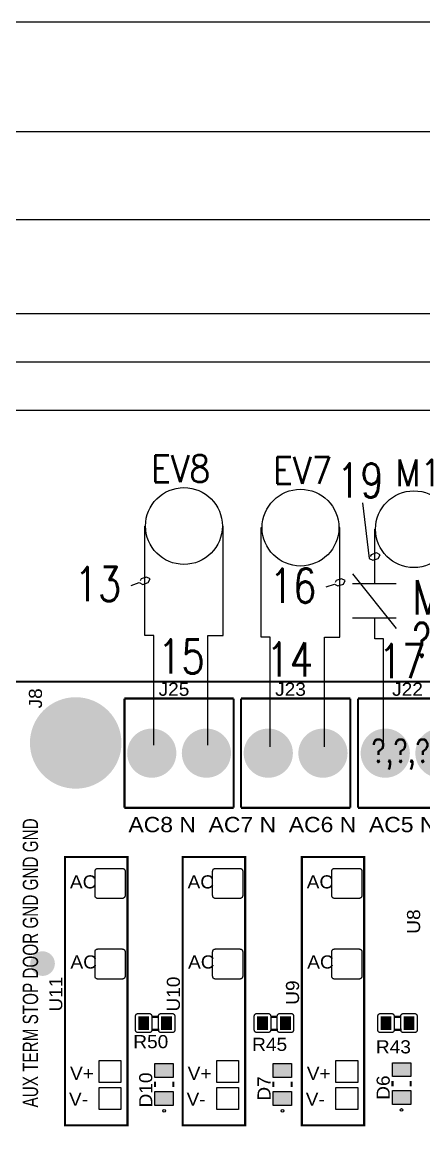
# Model space of a CAD drawing. Header units: inches. Extents: x 18.7 to 39.4, y 4.3 to 20.5.
# Drawn here: x 30.12 to 32.33, y 14.45 to 20.52 of the extents above; entities that cross this region are included whole.
import ezdxf
from ezdxf.enums import TextEntityAlignment as Align

# ---------------------------------------------------------------- set-up
doc = ezdxf.new("R2010")
doc.units = ezdxf.units.IN
doc.header["$MEASUREMENT"] = 0
for name, color, linetype in [('BLK_12AWG', 7, 'Continuous'), ('SYMS', 7, 'Continuous'), ('TAGS', 250, 'Continuous'), ('WIREFIXED', 7, 'Continuous'), ('WIRES', 7, 'Continuous'), ('XREF', 7, 'Continuous'), ('XREFCHILD', 134, 'Continuous')]:
    doc.layers.add(name, color=color, linetype=linetype)
doc.styles.get("Standard").update_dxf_attribs({"font": 'arial.ttf'})
doc.styles.add('WD', font='romans.shx')

# ---------------------------------------------------------------- blocks, each defined once
blk = doc.blocks.new('RPAD')
blk.add_trace([(-0.5, -0.5), (-0.5, 0.5), (0.5, -0.5), (0.5, 0.5)])
blk = doc.blocks.new('EPAD')
at = {"const_width": 0.5}
blk.add_lwpolyline([(-0.25, 0, 1), (0.25, 0, 1)], format="xyb", close=True, dxfattribs=at)
blk = doc.blocks.new('NextionControl')
for points, const_width in [([(42.4411, 8.1801), (49.3033, 8.1801), (49.3033, 15.503), (42.4411, 15.503), (42.4411, 8.1801)], 0.012), ([(42.4411, 8.1801), (49.3033, 8.1801), (49.3033, 15.503), (42.4411, 15.503), (42.4411, 8.1801)], 0.012), ([(42.4411, 8.1801), (49.3033, 8.1801), (49.3033, 15.503), (42.4411, 15.503), (42.4411, 8.1801)], 0.012), ([(43.6476, 15.4103), (43.6476, 14.8103)], 0.012), ([(43.6476, 15.4103), (44.2476, 15.4103)], 0.012), ([(43.6476, 15.4103), (43.6476, 14.8103)], 0.012), ([(43.6476, 15.4103), (44.2476, 15.4103)], 0.012), ([(43.6476, 15.4103), (43.6476, 14.8103)], 0.012), ([(43.6476, 15.4103), (44.2476, 15.4103)], 0.012), ([(44.2476, 15.4103), (44.2476, 14.8103)], 0.012), ([(44.2476, 15.4103), (44.2476, 14.8103)], 0.012), ([(44.2476, 15.4103), (44.2476, 14.8103)], 0.012), ([(44.2874, 15.4103), (44.2874, 14.8103)], 0.012), ([(44.2874, 15.4103), (44.8874, 15.4103)], 0.012), ([(44.2874, 15.4103), (44.2874, 14.8103)], 0.012), ([(44.2874, 15.4103), (44.8874, 15.4103)], 0.012), ([(44.2874, 15.4103), (44.2874, 14.8103)], 0.012), ([(44.2874, 15.4103), (44.8874, 15.4103)], 0.012), ([(44.8874, 15.4103), (44.8874, 14.8103)], 0.012), ([(44.8874, 15.4103), (44.8874, 14.8103)], 0.012), ([(44.8874, 15.4103), (44.8874, 14.8103)], 0.012), ([(44.9296, 15.4103), (44.9296, 14.8103)], 0.012), ([(44.9296, 15.4103), (45.5296, 15.4103)], 0.012), ([(44.9296, 15.4103), (44.9296, 14.8103)], 0.012), ([(44.9296, 15.4103), (45.5296, 15.4103)], 0.012), ([(44.9296, 15.4103), (44.9296, 14.8103)], 0.012), ([(44.9296, 15.4103), (45.5296, 15.4103)], 0.012), ([(43.6476, 14.8103), (44.2476, 14.8103)], 0.012), ([(43.6476, 14.8103), (44.2476, 14.8103)], 0.012), ([(43.6476, 14.8103), (44.2476, 14.8103)], 0.012), ([(44.2874, 14.8103), (44.8874, 14.8103)], 0.012), ([(44.2874, 14.8103), (44.8874, 14.8103)], 0.012), ([(44.2874, 14.8103), (44.8874, 14.8103)], 0.012), ([(44.9296, 14.8103), (45.5296, 14.8103)], 0.012), ([(44.9296, 14.8103), (45.5296, 14.8103)], 0.012), ([(44.9296, 14.8103), (45.5296, 14.8103)], 0.012), ([(43.3216, 13.0664), (43.6641, 13.0664), (43.6641, 14.5402), (43.3216, 14.5402), (43.3216, 13.0664)], 0.012), ([(43.3216, 13.0664), (43.6641, 13.0664), (43.6641, 14.5402), (43.3216, 14.5402), (43.3216, 13.0664)], 0.012), ([(43.3216, 13.0664), (43.6641, 13.0664), (43.6641, 14.5402), (43.3216, 14.5402), (43.3216, 13.0664)], 0.012), ([(43.9673, 13.0664), (44.3099, 13.0664), (44.3099, 14.5402), (43.9673, 14.5402), (43.9673, 13.0664)], 0.012), ([(43.9673, 13.0664), (44.3099, 13.0664), (44.3099, 14.5402), (43.9673, 14.5402), (43.9673, 13.0664)], 0.012), ([(43.9673, 13.0664), (44.3099, 13.0664), (44.3099, 14.5402), (43.9673, 14.5402), (43.9673, 13.0664)], 0.012), ([(44.6213, 13.0664), (44.9639, 13.0664), (44.9639, 14.5402), (44.6213, 14.5402), (44.6213, 13.0664)], 0.012), ([(44.6213, 13.0664), (44.9639, 13.0664), (44.9639, 14.5402), (44.6213, 14.5402), (44.6213, 13.0664)], 0.012), ([(44.6213, 13.0664), (44.9639, 13.0664), (44.9639, 14.5402), (44.6213, 14.5402), (44.6213, 13.0664)], 0.012), ([(43.7966, 13.6624), (43.8371, 13.6624)], 0.012), ([(43.7966, 13.6624), (43.8371, 13.6624)], 0.012), ([(43.7966, 13.6624), (43.8371, 13.6624)], 0.012), ([(44.4491, 13.6624), (44.4896, 13.6624)], 0.012), ([(44.4491, 13.6624), (44.4896, 13.6624)], 0.012), ([(44.4491, 13.6624), (44.4896, 13.6624)], 0.012), ([(45.1271, 13.6624), (45.1676, 13.6624)], 0.012), ([(45.1271, 13.6624), (45.1676, 13.6624)], 0.012), ([(45.1271, 13.6624), (45.1676, 13.6624)], 0.012), ([(43.7966, 13.5904), (43.8386, 13.5904)], 0.012), ([(43.7966, 13.5904), (43.8386, 13.5904)], 0.012), ([(43.7966, 13.5904), (43.8386, 13.5904)], 0.012), ([(44.4491, 13.5904), (44.4911, 13.5904)], 0.012), ([(44.4491, 13.5904), (44.4911, 13.5904)], 0.012), ([(44.4491, 13.5904), (44.4911, 13.5904)], 0.012), ([(45.1271, 13.5904), (45.1691, 13.5904)], 0.012), ([(45.1271, 13.5904), (45.1691, 13.5904)], 0.012), ([(45.1271, 13.5904), (45.1691, 13.5904)], 0.012), ([(43.8154, 13.2761), (43.8154, 13.3056)], 0.0118), ([(43.8154, 13.2761), (43.8154, 13.3056)], 0.0118), ([(43.8154, 13.2761), (43.8154, 13.3056)], 0.0118), ([(43.9158, 13.2761), (43.9158, 13.3056)], 0.0118), ([(43.9158, 13.2761), (43.9158, 13.3056)], 0.0118), ([(43.9158, 13.2761), (43.9158, 13.3056)], 0.0118), ([(44.4649, 13.2761), (44.4649, 13.3056)], 0.0118), ([(44.4649, 13.2761), (44.4649, 13.3056)], 0.0118), ([(44.4649, 13.2761), (44.4649, 13.3056)], 0.0118), ([(44.5653, 13.2761), (44.5653, 13.3056)], 0.0118), ([(44.5653, 13.2761), (44.5653, 13.3056)], 0.0118), ([(44.5653, 13.2761), (44.5653, 13.3056)], 0.0118), ([(45.1189, 13.2806), (45.1189, 13.3101)], 0.0118), ([(45.1189, 13.2806), (45.1189, 13.3101)], 0.0118), ([(45.1189, 13.2806), (45.1189, 13.3101)], 0.0118), ([(45.2193, 13.2806), (45.2193, 13.3101)], 0.0118), ([(45.2193, 13.2806), (45.2193, 13.3101)], 0.0118), ([(45.2193, 13.2806), (45.2193, 13.3101)], 0.0118)]:
    blk.add_lwpolyline(points, dxfattribs=dict(const_width=const_width))
for points in [[(43.4862, 14.3276), (43.4862, 14.4626), (43.4863, 14.4642), (43.4865, 14.4657), (43.4869, 14.4671), (43.4874, 14.4685), (43.488, 14.4698), (43.4887, 14.4711), (43.4896, 14.4722), (43.4905, 14.4733), (43.4916, 14.4742), (43.4927, 14.4751), (43.494, 14.4758), (43.4953, 14.4765), (43.4967, 14.4769), (43.4981, 14.4773), (43.4996, 14.4775), (43.5012, 14.4776), (43.6362, 14.4776), (43.6378, 14.4775), (43.6393, 14.4773), (43.6407, 14.4769), (43.6421, 14.4765), (43.6434, 14.4758), (43.6446, 14.4751), (43.6458, 14.4742), (43.6469, 14.4733), (43.6478, 14.4722), (43.6487, 14.4711), (43.6494, 14.4698), (43.65, 14.4685), (43.6505, 14.4671), (43.6509, 14.4657), (43.6511, 14.4642), (43.6512, 14.4626), (43.6512, 14.3276), (43.6511, 14.3261), (43.6509, 14.3245), (43.6505, 14.3231), (43.65, 14.3217), (43.6494, 14.3204), (43.6487, 14.3192), (43.6478, 14.318), (43.6469, 14.3169), (43.6458, 14.316), (43.6446, 14.3151), (43.6434, 14.3144), (43.6421, 14.3138), (43.6407, 14.3133), (43.6393, 14.3129), (43.6378, 14.3127), (43.6362, 14.3126), (43.5012, 14.3126), (43.4996, 14.3127), (43.4981, 14.3129), (43.4967, 14.3133), (43.4953, 14.3138), (43.494, 14.3144), (43.4927, 14.3151), (43.4916, 14.316), (43.4905, 14.3169), (43.4896, 14.318), (43.4887, 14.3192), (43.488, 14.3204), (43.4874, 14.3217), (43.4869, 14.3231), (43.4865, 14.3245), (43.4863, 14.3261), (43.4862, 14.3276)], [(44.1319, 14.3276), (44.1319, 14.4626), (44.132, 14.4642), (44.1322, 14.4657), (44.1326, 14.4671), (44.1331, 14.4685), (44.1337, 14.4698), (44.1345, 14.4711), (44.1353, 14.4722), (44.1363, 14.4733), (44.1373, 14.4742), (44.1385, 14.4751), (44.1397, 14.4758), (44.141, 14.4765), (44.1424, 14.4769), (44.1439, 14.4773), (44.1454, 14.4775), (44.1469, 14.4776), (44.2819, 14.4776), (44.2835, 14.4775), (44.285, 14.4773), (44.2865, 14.4769), (44.2878, 14.4765), (44.2892, 14.4758), (44.2904, 14.4751), (44.2916, 14.4742), (44.2926, 14.4733), (44.2936, 14.4722), (44.2944, 14.4711), (44.2952, 14.4698), (44.2958, 14.4685), (44.2963, 14.4671), (44.2966, 14.4657), (44.2969, 14.4642), (44.2969, 14.4626), (44.2969, 14.3276), (44.2969, 14.3261), (44.2966, 14.3245), (44.2963, 14.3231), (44.2958, 14.3217), (44.2952, 14.3204), (44.2944, 14.3192), (44.2936, 14.318), (44.2926, 14.3169), (44.2916, 14.316), (44.2904, 14.3151), (44.2892, 14.3144), (44.2878, 14.3138), (44.2865, 14.3133), (44.285, 14.3129), (44.2835, 14.3127), (44.2819, 14.3126), (44.1469, 14.3126), (44.1454, 14.3127), (44.1439, 14.3129), (44.1424, 14.3133), (44.141, 14.3138), (44.1397, 14.3144), (44.1385, 14.3151), (44.1373, 14.316), (44.1363, 14.3169), (44.1353, 14.318), (44.1345, 14.3192), (44.1337, 14.3204), (44.1331, 14.3217), (44.1326, 14.3231), (44.1322, 14.3245), (44.132, 14.3261), (44.1319, 14.3276)], [(44.7859, 14.3276), (44.7859, 14.4626), (44.786, 14.4642), (44.7862, 14.4657), (44.7866, 14.4671), (44.7871, 14.4685), (44.7877, 14.4698), (44.7885, 14.4711), (44.7893, 14.4722), (44.7903, 14.4733), (44.7913, 14.4742), (44.7925, 14.4751), (44.7937, 14.4758), (44.795, 14.4765), (44.7964, 14.4769), (44.7979, 14.4773), (44.7994, 14.4775), (44.8009, 14.4776), (44.9359, 14.4776), (44.9375, 14.4775), (44.939, 14.4773), (44.9405, 14.4769), (44.9418, 14.4765), (44.9432, 14.4758), (44.9444, 14.4751), (44.9456, 14.4742), (44.9466, 14.4733), (44.9476, 14.4722), (44.9484, 14.4711), (44.9492, 14.4698), (44.9498, 14.4685), (44.9503, 14.4671), (44.9506, 14.4657), (44.9509, 14.4642), (44.9509, 14.4626), (44.9509, 14.3276), (44.9509, 14.3261), (44.9506, 14.3245), (44.9503, 14.3231), (44.9498, 14.3217), (44.9492, 14.3204), (44.9484, 14.3192), (44.9476, 14.318), (44.9466, 14.3169), (44.9456, 14.316), (44.9444, 14.3151), (44.9432, 14.3144), (44.9418, 14.3138), (44.9405, 14.3133), (44.939, 14.3129), (44.9375, 14.3127), (44.9359, 14.3126), (44.8009, 14.3126), (44.7994, 14.3127), (44.7979, 14.3129), (44.7964, 14.3133), (44.795, 14.3138), (44.7937, 14.3144), (44.7925, 14.3151), (44.7913, 14.316), (44.7903, 14.3169), (44.7893, 14.318), (44.7885, 14.3192), (44.7877, 14.3204), (44.7871, 14.3217), (44.7866, 14.3231), (44.7862, 14.3245), (44.786, 14.3261), (44.7859, 14.3276)], [(43.4862, 13.8847), (43.4862, 14.0197), (43.4863, 14.0213), (43.4865, 14.0228), (43.4869, 14.0242), (43.4874, 14.0256), (43.488, 14.0269), (43.4887, 14.0282), (43.4896, 14.0293), (43.4905, 14.0304), (43.4916, 14.0313), (43.4927, 14.0322), (43.494, 14.0329), (43.4953, 14.0335), (43.4967, 14.034), (43.4981, 14.0344), (43.4996, 14.0346), (43.5012, 14.0347), (43.6362, 14.0347), (43.6378, 14.0346), (43.6393, 14.0344), (43.6407, 14.034), (43.6421, 14.0335), (43.6434, 14.0329), (43.6446, 14.0322), (43.6458, 14.0313), (43.6469, 14.0304), (43.6478, 14.0293), (43.6487, 14.0282), (43.6494, 14.0269), (43.65, 14.0256), (43.6505, 14.0242), (43.6509, 14.0228), (43.6511, 14.0213), (43.6512, 14.0197), (43.6512, 13.8847), (43.6511, 13.8831), (43.6509, 13.8816), (43.6505, 13.8802), (43.65, 13.8788), (43.6494, 13.8775), (43.6487, 13.8762), (43.6478, 13.8751), (43.6469, 13.874), (43.6458, 13.8731), (43.6446, 13.8722), (43.6434, 13.8715), (43.6421, 13.8709), (43.6407, 13.8704), (43.6393, 13.87), (43.6378, 13.8698), (43.6362, 13.8697), (43.5012, 13.8697), (43.4996, 13.8698), (43.4981, 13.87), (43.4967, 13.8704), (43.4953, 13.8709), (43.494, 13.8715), (43.4927, 13.8722), (43.4916, 13.8731), (43.4905, 13.874), (43.4896, 13.8751), (43.4887, 13.8762), (43.488, 13.8775), (43.4874, 13.8788), (43.4869, 13.8802), (43.4865, 13.8816), (43.4863, 13.8831), (43.4862, 13.8847)], [(44.1319, 13.8847), (44.1319, 14.0197), (44.132, 14.0213), (44.1322, 14.0228), (44.1326, 14.0242), (44.1331, 14.0256), (44.1337, 14.0269), (44.1345, 14.0282), (44.1353, 14.0293), (44.1363, 14.0304), (44.1373, 14.0313), (44.1385, 14.0322), (44.1397, 14.0329), (44.141, 14.0335), (44.1424, 14.034), (44.1439, 14.0344), (44.1454, 14.0346), (44.1469, 14.0347), (44.2819, 14.0347), (44.2835, 14.0346), (44.285, 14.0344), (44.2865, 14.034), (44.2878, 14.0335), (44.2892, 14.0329), (44.2904, 14.0322), (44.2916, 14.0313), (44.2926, 14.0304), (44.2936, 14.0293), (44.2944, 14.0282), (44.2952, 14.0269), (44.2958, 14.0256), (44.2963, 14.0242), (44.2966, 14.0228), (44.2969, 14.0213), (44.2969, 14.0197), (44.2969, 13.8847), (44.2969, 13.8831), (44.2966, 13.8816), (44.2963, 13.8802), (44.2958, 13.8788), (44.2952, 13.8775), (44.2944, 13.8762), (44.2936, 13.8751), (44.2926, 13.874), (44.2916, 13.8731), (44.2904, 13.8722), (44.2892, 13.8715), (44.2878, 13.8709), (44.2865, 13.8704), (44.285, 13.87), (44.2835, 13.8698), (44.2819, 13.8697), (44.1469, 13.8697), (44.1454, 13.8698), (44.1439, 13.87), (44.1424, 13.8704), (44.141, 13.8709), (44.1397, 13.8715), (44.1385, 13.8722), (44.1373, 13.8731), (44.1363, 13.874), (44.1353, 13.8751), (44.1345, 13.8762), (44.1337, 13.8775), (44.1331, 13.8788), (44.1326, 13.8802), (44.1322, 13.8816), (44.132, 13.8831), (44.1319, 13.8847)], [(44.7859, 13.8847), (44.7859, 14.0197), (44.786, 14.0213), (44.7862, 14.0228), (44.7866, 14.0242), (44.7871, 14.0256), (44.7877, 14.0269), (44.7885, 14.0282), (44.7893, 14.0293), (44.7903, 14.0304), (44.7913, 14.0313), (44.7925, 14.0322), (44.7937, 14.0329), (44.795, 14.0335), (44.7964, 14.034), (44.7979, 14.0344), (44.7994, 14.0346), (44.8009, 14.0347), (44.9359, 14.0347), (44.9375, 14.0346), (44.939, 14.0344), (44.9405, 14.034), (44.9418, 14.0335), (44.9432, 14.0329), (44.9444, 14.0322), (44.9456, 14.0313), (44.9466, 14.0304), (44.9476, 14.0293), (44.9484, 14.0282), (44.9492, 14.0269), (44.9498, 14.0256), (44.9503, 14.0242), (44.9506, 14.0228), (44.9509, 14.0213), (44.9509, 14.0197), (44.9509, 13.8847), (44.9509, 13.8831), (44.9506, 13.8816), (44.9503, 13.8802), (44.9498, 13.8788), (44.9492, 13.8775), (44.9484, 13.8762), (44.9476, 13.8751), (44.9466, 13.874), (44.9456, 13.8731), (44.9444, 13.8722), (44.9432, 13.8715), (44.9418, 13.8709), (44.9405, 13.8704), (44.939, 13.87), (44.9375, 13.8698), (44.9359, 13.8697), (44.8009, 13.8697), (44.7994, 13.8698), (44.7979, 13.87), (44.7964, 13.8704), (44.795, 13.8709), (44.7937, 13.8715), (44.7925, 13.8722), (44.7913, 13.8731), (44.7903, 13.874), (44.7893, 13.8751), (44.7885, 13.8762), (44.7877, 13.8775), (44.7871, 13.8788), (44.7866, 13.8802), (44.7862, 13.8816), (44.786, 13.8831), (44.7859, 13.8847)], [(43.7231, 13.6804), (43.7831, 13.6804), (43.7847, 13.6803), (43.7862, 13.6801), (43.7876, 13.6797), (43.789, 13.6792), (43.7903, 13.6786), (43.7915, 13.6778), (43.7927, 13.677), (43.7938, 13.676), (43.7947, 13.675), (43.7956, 13.6738), (43.7963, 13.6726), (43.7969, 13.6713), (43.7974, 13.6699), (43.7978, 13.6684), (43.798, 13.6669), (43.7981, 13.6654), (43.7981, 13.5904), (43.798, 13.5888), (43.7978, 13.5873), (43.7974, 13.5858), (43.7969, 13.5845), (43.7963, 13.5831), (43.7956, 13.5819), (43.7947, 13.5808), (43.7938, 13.5797), (43.7927, 13.5787), (43.7915, 13.5779), (43.7903, 13.5771), (43.789, 13.5765), (43.7876, 13.576), (43.7862, 13.5757), (43.7847, 13.5754), (43.7831, 13.5754), (43.7231, 13.5754), (43.7215, 13.5754), (43.72, 13.5757), (43.7186, 13.576), (43.7172, 13.5765), (43.7159, 13.5771), (43.7146, 13.5779), (43.7135, 13.5787), (43.7124, 13.5797), (43.7115, 13.5808), (43.7106, 13.5819), (43.7099, 13.5831), (43.7093, 13.5845), (43.7088, 13.5858), (43.7084, 13.5873), (43.7082, 13.5888), (43.7081, 13.5904), (43.7081, 13.6654), (43.7082, 13.6669), (43.7084, 13.6684), (43.7088, 13.6699), (43.7093, 13.6713), (43.7099, 13.6726), (43.7106, 13.6738), (43.7115, 13.675), (43.7124, 13.676), (43.7135, 13.677), (43.7146, 13.6778), (43.7159, 13.6786), (43.7172, 13.6792), (43.7186, 13.6797), (43.72, 13.6801), (43.7215, 13.6803), (43.7231, 13.6804)], [(43.8491, 13.6804), (43.9091, 13.6804), (43.9107, 13.6803), (43.9122, 13.6801), (43.9136, 13.6797), (43.915, 13.6792), (43.9163, 13.6786), (43.9175, 13.6778), (43.9187, 13.677), (43.9198, 13.676), (43.9207, 13.675), (43.9216, 13.6738), (43.9223, 13.6726), (43.9229, 13.6713), (43.9234, 13.6699), (43.9238, 13.6684), (43.924, 13.6669), (43.9241, 13.6654), (43.9241, 13.5904), (43.924, 13.5888), (43.9238, 13.5873), (43.9234, 13.5858), (43.9229, 13.5845), (43.9223, 13.5831), (43.9216, 13.5819), (43.9207, 13.5808), (43.9198, 13.5797), (43.9187, 13.5787), (43.9175, 13.5779), (43.9163, 13.5771), (43.915, 13.5765), (43.9136, 13.576), (43.9122, 13.5757), (43.9107, 13.5754), (43.9091, 13.5754), (43.8491, 13.5754), (43.8475, 13.5754), (43.846, 13.5757), (43.8446, 13.576), (43.8432, 13.5765), (43.8419, 13.5771), (43.8406, 13.5779), (43.8395, 13.5787), (43.8384, 13.5797), (43.8375, 13.5808), (43.8366, 13.5819), (43.8359, 13.5831), (43.8353, 13.5845), (43.8348, 13.5858), (43.8344, 13.5873), (43.8342, 13.5888), (43.8341, 13.5904), (43.8341, 13.6654), (43.8342, 13.6669), (43.8344, 13.6684), (43.8348, 13.6699), (43.8353, 13.6713), (43.8359, 13.6726), (43.8366, 13.6738), (43.8375, 13.675), (43.8384, 13.676), (43.8395, 13.677), (43.8406, 13.6778), (43.8419, 13.6786), (43.8432, 13.6792), (43.8446, 13.6797), (43.846, 13.6801), (43.8475, 13.6803), (43.8491, 13.6804)], [(44.3756, 13.6804), (44.4356, 13.6804), (44.4372, 13.6803), (44.4387, 13.6801), (44.4401, 13.6797), (44.4415, 13.6792), (44.4428, 13.6786), (44.444, 13.6778), (44.4452, 13.677), (44.4463, 13.676), (44.4472, 13.675), (44.4481, 13.6738), (44.4488, 13.6726), (44.4494, 13.6713), (44.4499, 13.6699), (44.4503, 13.6684), (44.4505, 13.6669), (44.4506, 13.6654), (44.4506, 13.5904), (44.4505, 13.5888), (44.4503, 13.5873), (44.4499, 13.5858), (44.4494, 13.5845), (44.4488, 13.5831), (44.4481, 13.5819), (44.4472, 13.5808), (44.4463, 13.5797), (44.4452, 13.5787), (44.444, 13.5779), (44.4428, 13.5771), (44.4415, 13.5765), (44.4401, 13.576), (44.4387, 13.5757), (44.4372, 13.5754), (44.4356, 13.5754), (44.3756, 13.5754), (44.374, 13.5754), (44.3725, 13.5757), (44.3711, 13.576), (44.3697, 13.5765), (44.3684, 13.5771), (44.3671, 13.5779), (44.366, 13.5787), (44.3649, 13.5797), (44.364, 13.5808), (44.3631, 13.5819), (44.3624, 13.5831), (44.3618, 13.5845), (44.3613, 13.5858), (44.3609, 13.5873), (44.3607, 13.5888), (44.3606, 13.5904), (44.3606, 13.6654), (44.3607, 13.6669), (44.3609, 13.6684), (44.3613, 13.6699), (44.3618, 13.6713), (44.3624, 13.6726), (44.3631, 13.6738), (44.364, 13.675), (44.3649, 13.676), (44.366, 13.677), (44.3671, 13.6778), (44.3684, 13.6786), (44.3697, 13.6792), (44.3711, 13.6797), (44.3725, 13.6801), (44.374, 13.6803), (44.3756, 13.6804)], [(44.5016, 13.6804), (44.5616, 13.6804), (44.5632, 13.6803), (44.5647, 13.6801), (44.5661, 13.6797), (44.5675, 13.6792), (44.5688, 13.6786), (44.57, 13.6778), (44.5712, 13.677), (44.5723, 13.676), (44.5732, 13.675), (44.5741, 13.6738), (44.5748, 13.6726), (44.5754, 13.6713), (44.5759, 13.6699), (44.5763, 13.6684), (44.5765, 13.6669), (44.5766, 13.6654), (44.5766, 13.5904), (44.5765, 13.5888), (44.5763, 13.5873), (44.5759, 13.5858), (44.5754, 13.5845), (44.5748, 13.5831), (44.5741, 13.5819), (44.5732, 13.5808), (44.5723, 13.5797), (44.5712, 13.5787), (44.57, 13.5779), (44.5688, 13.5771), (44.5675, 13.5765), (44.5661, 13.576), (44.5647, 13.5757), (44.5632, 13.5754), (44.5616, 13.5754), (44.5016, 13.5754), (44.5, 13.5754), (44.4985, 13.5757), (44.4971, 13.576), (44.4957, 13.5765), (44.4944, 13.5771), (44.4931, 13.5779), (44.492, 13.5787), (44.4909, 13.5797), (44.49, 13.5808), (44.4891, 13.5819), (44.4884, 13.5831), (44.4878, 13.5845), (44.4873, 13.5858), (44.4869, 13.5873), (44.4867, 13.5888), (44.4866, 13.5904), (44.4866, 13.6654), (44.4867, 13.6669), (44.4869, 13.6684), (44.4873, 13.6699), (44.4878, 13.6713), (44.4884, 13.6726), (44.4891, 13.6738), (44.49, 13.675), (44.4909, 13.676), (44.492, 13.677), (44.4931, 13.6778), (44.4944, 13.6786), (44.4957, 13.6792), (44.4971, 13.6797), (44.4985, 13.6801), (44.5, 13.6803), (44.5016, 13.6804)], [(45.0536, 13.6804), (45.1136, 13.6804), (45.1152, 13.6803), (45.1167, 13.6801), (45.1181, 13.6797), (45.1195, 13.6792), (45.1208, 13.6786), (45.122, 13.6778), (45.1232, 13.677), (45.1243, 13.676), (45.1252, 13.675), (45.1261, 13.6738), (45.1268, 13.6726), (45.1274, 13.6713), (45.1279, 13.6699), (45.1283, 13.6684), (45.1285, 13.6669), (45.1286, 13.6654), (45.1286, 13.5904), (45.1285, 13.5888), (45.1283, 13.5873), (45.1279, 13.5858), (45.1274, 13.5845), (45.1268, 13.5831), (45.1261, 13.5819), (45.1252, 13.5808), (45.1243, 13.5797), (45.1232, 13.5787), (45.122, 13.5779), (45.1208, 13.5771), (45.1195, 13.5765), (45.1181, 13.576), (45.1167, 13.5757), (45.1152, 13.5754), (45.1136, 13.5754), (45.0536, 13.5754), (45.052, 13.5754), (45.0505, 13.5757), (45.0491, 13.576), (45.0477, 13.5765), (45.0464, 13.5771), (45.0451, 13.5779), (45.044, 13.5787), (45.0429, 13.5797), (45.042, 13.5808), (45.0411, 13.5819), (45.0404, 13.5831), (45.0398, 13.5845), (45.0393, 13.5858), (45.0389, 13.5873), (45.0387, 13.5888), (45.0386, 13.5904), (45.0386, 13.6654), (45.0387, 13.6669), (45.0389, 13.6684), (45.0393, 13.6699), (45.0398, 13.6713), (45.0404, 13.6726), (45.0411, 13.6738), (45.042, 13.675), (45.0429, 13.676), (45.044, 13.677), (45.0451, 13.6778), (45.0464, 13.6786), (45.0477, 13.6792), (45.0491, 13.6797), (45.0505, 13.6801), (45.052, 13.6803), (45.0536, 13.6804)], [(45.1796, 13.6804), (45.2396, 13.6804), (45.2412, 13.6803), (45.2427, 13.6801), (45.2441, 13.6797), (45.2455, 13.6792), (45.2468, 13.6786), (45.248, 13.6778), (45.2492, 13.677), (45.2503, 13.676), (45.2512, 13.675), (45.2521, 13.6738), (45.2528, 13.6726), (45.2534, 13.6713), (45.2539, 13.6699), (45.2543, 13.6684), (45.2545, 13.6669), (45.2546, 13.6654), (45.2546, 13.5904), (45.2545, 13.5888), (45.2543, 13.5873), (45.2539, 13.5858), (45.2534, 13.5845), (45.2528, 13.5831), (45.2521, 13.5819), (45.2512, 13.5808), (45.2503, 13.5797), (45.2492, 13.5787), (45.248, 13.5779), (45.2468, 13.5771), (45.2455, 13.5765), (45.2441, 13.576), (45.2427, 13.5757), (45.2412, 13.5754), (45.2396, 13.5754), (45.1796, 13.5754), (45.178, 13.5754), (45.1765, 13.5757), (45.1751, 13.576), (45.1737, 13.5765), (45.1724, 13.5771), (45.1711, 13.5779), (45.17, 13.5787), (45.1689, 13.5797), (45.168, 13.5808), (45.1671, 13.5819), (45.1664, 13.5831), (45.1658, 13.5845), (45.1653, 13.5858), (45.1649, 13.5873), (45.1647, 13.5888), (45.1646, 13.5904), (45.1646, 13.6654), (45.1647, 13.6669), (45.1649, 13.6684), (45.1653, 13.6699), (45.1658, 13.6713), (45.1664, 13.6726), (45.1671, 13.6738), (45.168, 13.675), (45.1689, 13.676), (45.17, 13.677), (45.1711, 13.6778), (45.1724, 13.6786), (45.1737, 13.6792), (45.1751, 13.6797), (45.1765, 13.6801), (45.178, 13.6803), (45.1796, 13.6804)], [(43.5087, 13.3016), (43.5087, 13.4216), (43.6287, 13.4216), (43.6287, 13.3016), (43.5087, 13.3016)], [(44.1544, 13.3016), (44.1544, 13.4216), (44.2744, 13.4216), (44.2744, 13.3016), (44.1544, 13.3016)], [(44.8084, 13.3016), (44.8084, 13.4216), (44.9284, 13.4216), (44.9284, 13.3016), (44.8084, 13.3016)], [(43.8153, 13.3293), (43.8153, 13.4058), (43.9158, 13.4058), (43.9158, 13.3293), (43.8153, 13.3293)], [(44.4648, 13.3293), (44.4648, 13.4058), (44.5653, 13.4058), (44.5653, 13.3293), (44.4648, 13.3293)], [(45.1188, 13.3338), (45.1188, 13.4103), (45.2193, 13.4103), (45.2193, 13.3338), (45.1188, 13.3338)], [(43.5087, 13.154), (43.5087, 13.274), (43.6287, 13.274), (43.6287, 13.154), (43.5087, 13.154)], [(43.8153, 13.1758), (43.8153, 13.2523), (43.9158, 13.2523), (43.9158, 13.1758), (43.8153, 13.1758)], [(44.1544, 13.154), (44.1544, 13.274), (44.2744, 13.274), (44.2744, 13.154), (44.1544, 13.154)], [(44.4648, 13.1758), (44.4648, 13.2523), (44.5653, 13.2523), (44.5653, 13.1758), (44.4648, 13.1758)], [(44.8084, 13.154), (44.8084, 13.274), (44.9284, 13.274), (44.9284, 13.154), (44.8084, 13.154)], [(45.1188, 13.1803), (45.1188, 13.2568), (45.2193, 13.2568), (45.2193, 13.1803), (45.1188, 13.1803)]]:
    blk.add_lwpolyline(points, close=True)
for centre in [(43.8656, 13.1461), (43.8656, 13.1461), (43.8656, 13.1461), (44.5151, 13.1461), (44.5151, 13.1461), (44.5151, 13.1461), (45.1691, 13.1506), (45.1691, 13.1506), (45.1691, 13.1506)]:
    blk.add_circle(centre, 0.00738)
at = {"zscale": 1.5}
for name, p, xscale, yscale in [('EPAD', (43.3801, 15.1664), 0.5024415, 0.5024415), ('EPAD', (43.7976, 15.1103), 0.27, 0.27), ('EPAD', (44.0976, 15.1103), 0.27, 0.27), ('EPAD', (44.4374, 15.1103), 0.27, 0.27), ('EPAD', (44.7374, 15.1103), 0.27, 0.27), ('EPAD', (45.0796, 15.1103), 0.27, 0.27), ('EPAD', (45.3796, 15.1103), 0.27, 0.27), ('EPAD', (43.1982, 13.9545), 0.135, 0.135), ('RPAD', (43.7531, 13.6279), 0.06, 0.07500000000000001), ('RPAD', (43.8791, 13.6279), 0.06, 0.07500000000000001), ('RPAD', (44.4056, 13.6279), 0.06, 0.07500000000000001), ('RPAD', (44.5316, 13.6279), 0.06, 0.07500000000000001), ('RPAD', (45.0836, 13.6279), 0.06, 0.07500000000000001), ('RPAD', (45.2096, 13.6279), 0.06, 0.07500000000000001)]:
    blk.add_blockref(name, p, dxfattribs=dict(at, xscale=xscale, yscale=yscale))
at = {"xscale": 0.0765, "yscale": 0.1005, "zscale": 1.5, "rotation": 90}
for p in [(43.8656, 13.3676), (44.5151, 13.3676), (45.1691, 13.3721), (43.8656, 13.214), (44.5151, 13.214), (45.1691, 13.2185)]:
    blk.add_blockref('RPAD', p, dxfattribs=at)
for s, height, width, p in [('J25', 0.072, 1.041667, (43.8351, 15.4253)), ('J25', 0.072, 1.041667, (43.8351, 15.4253)), ('J25', 0.072, 1.041667, (43.8351, 15.4253)), ('J23', 0.072, 1.041667, (44.4749, 15.4253)), ('J23', 0.072, 1.041667, (44.4749, 15.4253)), ('J23', 0.072, 1.041667, (44.4749, 15.4253)), ('J22', 0.072, 1.041667, (45.1171, 15.4253)), ('J22', 0.072, 1.041667, (45.1171, 15.4253)), ('J22', 0.072, 1.041667, (45.1171, 15.4253)), ('AC8 N  AC7 N  AC6 N  AC5 N  AC4 N  AC3 N  AC2 N  AC1 N', 0.084, 1.071429, (43.6697, 14.6762)), ('AC8 N  AC7 N  AC6 N  AC5 N  AC4 N  AC3 N  AC2 N  AC1 N', 0.084, 1.071429, (43.6697, 14.6762)), ('AC8 N  AC7 N  AC6 N  AC5 N  AC4 N  AC3 N  AC2 N  AC1 N', 0.084, 1.071429, (43.6697, 14.6762)), ('AC', 0.072, 1.041667, (43.3484, 14.3674)), ('AC', 0.072, 1.041667, (43.3484, 14.3674)), ('AC', 0.072, 1.041667, (43.3484, 14.3674)), ('AC', 0.072, 1.041667, (43.9942, 14.3674)), ('AC', 0.072, 1.041667, (43.9942, 14.3674)), ('AC', 0.072, 1.041667, (43.9942, 14.3674)), ('AC', 0.072, 1.041667, (44.6482, 14.3674)), ('AC', 0.072, 1.041667, (44.6482, 14.3674)), ('AC', 0.072, 1.041667, (44.6482, 14.3674)), ('AC', 0.072, 1.041667, (43.3512, 13.9275)), ('AC', 0.072, 1.041667, (43.3512, 13.9275)), ('AC', 0.072, 1.041667, (43.3512, 13.9275)), ('AC', 0.072, 1.041667, (43.997, 13.9275)), ('AC', 0.072, 1.041667, (43.997, 13.9275)), ('AC', 0.072, 1.041667, (43.997, 13.9275)), ('AC', 0.072, 1.041667, (44.651, 13.9275)), ('AC', 0.072, 1.041667, (44.651, 13.9275)), ('AC', 0.072, 1.041667, (44.651, 13.9275)), ('R50', 0.072, 1.041667, (43.6961, 13.4899)), ('R50', 0.072, 1.041667, (43.6961, 13.4899)), ('R50', 0.072, 1.041667, (43.6961, 13.4899)), ('R45', 0.072, 1.041667, (44.3486, 13.4749)), ('R45', 0.072, 1.041667, (44.3486, 13.4749)), ('R45', 0.072, 1.041667, (44.3486, 13.4749)), ('R43', 0.072, 1.041667, (45.0281, 13.4614)), ('R43', 0.072, 1.041667, (45.0281, 13.4614)), ('R43', 0.072, 1.041667, (45.0281, 13.4614)), ('V+', 0.072, 1.041667, (43.349, 13.3159)), ('V+', 0.072, 1.041667, (43.349, 13.3159)), ('V+', 0.072, 1.041667, (43.349, 13.3159)), ('V+', 0.072, 1.041667, (43.9947, 13.3159)), ('V+', 0.072, 1.041667, (43.9947, 13.3159)), ('V+', 0.072, 1.041667, (43.9947, 13.3159)), ('V+', 0.072, 1.041667, (44.6487, 13.3159)), ('V+', 0.072, 1.041667, (44.6487, 13.3159)), ('V+', 0.072, 1.041667, (44.6487, 13.3159)), ('V-', 0.072, 1.041667, (43.3431, 13.1742)), ('V-', 0.072, 1.041667, (43.3431, 13.1742)), ('V-', 0.072, 1.041667, (43.3431, 13.1742)), ('V-', 0.072, 1.041667, (43.9888, 13.1742)), ('V-', 0.072, 1.041667, (43.9888, 13.1742)), ('V-', 0.072, 1.041667, (43.9888, 13.1742)), ('V-', 0.072, 1.041667, (44.6428, 13.1742)), ('V-', 0.072, 1.041667, (44.6428, 13.1742)), ('V-', 0.072, 1.041667, (44.6428, 13.1742))]:
    blk.add_text(s, height=height, dxfattribs=dict(width=width)).set_placement(p)
for s, height, width, p in [('J8', 0.072, 1.041667, (43.195, 15.3559)), ('J8', 0.072, 1.041667, (43.195, 15.3559)), ('J8', 0.072, 1.041667, (43.195, 15.3559)), ('AUX TERM STOP DOOR GND GND GND', 0.084, 0.714286, (43.1734, 13.1644)), ('AUX TERM STOP DOOR GND GND GND', 0.084, 0.714286, (43.1734, 13.1644)), ('AUX TERM STOP DOOR GND GND GND', 0.084, 0.714286, (43.1734, 13.1644)), ('U8', 0.072, 1.041667, (45.2708, 14.1183)), ('U8', 0.072, 1.041667, (45.2708, 14.1183)), ('U8', 0.072, 1.041667, (45.2708, 14.1183)), ('U11', 0.072, 1.041667, (43.3066, 13.6908)), ('U11', 0.072, 1.041667, (43.3066, 13.6908)), ('U11', 0.072, 1.041667, (43.3066, 13.6908)), ('U10', 0.072, 1.041667, (43.9523, 13.6908)), ('U10', 0.072, 1.041667, (43.9523, 13.6908)), ('U10', 0.072, 1.041667, (43.9523, 13.6908)), ('U9', 0.072, 1.041667, (44.6063, 13.7283)), ('U9', 0.072, 1.041667, (44.6063, 13.7283)), ('U9', 0.072, 1.041667, (44.6063, 13.7283)), ('D10', 0.072, 1.041667, (43.8005, 13.1643)), ('D10', 0.072, 1.041667, (43.8005, 13.1643)), ('D10', 0.072, 1.041667, (43.8005, 13.1643)), ('D7', 0.072, 1.041667, (44.45, 13.2018)), ('D7', 0.072, 1.041667, (44.45, 13.2018)), ('D7', 0.072, 1.041667, (44.45, 13.2018)), ('D6', 0.072, 1.041667, (45.104, 13.2063)), ('D6', 0.072, 1.041667, (45.104, 13.2063)), ('D6', 0.072, 1.041667, (45.104, 13.2063))]:
    blk.add_text(s, height=height, rotation=90, dxfattribs=dict(width=width)).set_placement(p)
blk = doc.blocks.new('HCR1')
blk.add_circle((0, 0), 0.1562)
at = {"style": 'WD'}
for tag, height, width, p in [('INST', 0.0625, 0.7, (0.0055, 0.4286)), ('LOC', 0.0625, 0.7, (0.0055, 0.3438)), ('TAG1', 0.1094, 0.9, (0, 0.2024))]:
    blk.add_attdef(tag, text='', height=height, dxfattribs=dict(at, width=width)).set_placement(p, align=Align.CENTER)
at = {"style": 'WD', "flags": 9}
blk.add_attdef('FAMILY', text='', height=0.01, dxfattribs=at).set_placement((-0.0053, 0.1698), align=Align.CENTER)
at = {"linetype": 'Continuous', "style": 'WD', "flags": 9}
blk.add_attdef('ASSYCODE', text='', height=0.01, dxfattribs=at).set_placement((0, 0.125), align=Align.CENTER)
at = {"linetype": 'Continuous', "style": 'WD', "flags": 1}
for tag, p in [('MFG', (0, 0.1404)), ('CAT', (0, 0.1593))]:
    blk.add_attdef(tag, text='', height=0.01, dxfattribs=at).set_placement(p, align=Align.MIDDLE)
at = {"style": 'WD'}
for tag, p, height, width in [('DESC1', (1.126, 0.0601), 0.1094, 0.9), ('DESC2', (1.126, -0.0828), 0.1094, 0.9), ('DESC3', (1.126, -0.2256), 0.1094, 0.9), ('XREFNO', (1.3251, -0.3928), 0.0938, 0.8), ('XREFNC', (1.3151, -0.5165), 0.0938, 0.8)]:
    blk.add_attdef(tag, p, '', height=height, dxfattribs=dict(at, width=width))
at = {"style": 'WD', "flags": 1}
for tag, p in [('X4TERM01', (-0.1562, 0)), ('X1TERM02', (0.1562, 0))]:
    blk.add_attdef(tag, p, '', height=0.0109, dxfattribs=at)
at = {"linetype": 'Continuous', "style": 'WD'}
blk.add_attdef('TERM01', text='', height=0.0625, dxfattribs=at).set_placement((-0.2, -0.0349), align=Align.TOP_RIGHT)
blk.add_attdef('TERM02', text='', height=0.0625, dxfattribs=at).set_placement((0.2, -0.0349), align=Align.TOP_LEFT)
at = {"style": 'WD', "width": 0.8, "flags": 8}
for tag, p in [('NO', (1.1233, -0.3928)), ('NC', (1.1207, -0.5165))]:
    blk.add_attdef(tag, p, '', height=0.0938, dxfattribs=at)
blk = doc.blocks.new('VCR22')
at = {"linetype": 'Continuous'}
for p, q in [((-0.08, 0.1), (0.08, -0.1)), ((0.08, 0.0625), (-0.08, 0.0625)), ((0.08, -0.0625), (-0.08, -0.0625))]:
    blk.add_line(p, q, dxfattribs=at)
at = {"style": 'WD'}
for tag, p, width in [('INST', (0.1562, 0.2868), 0.7), ('LOC', (0.1562, 0.1172), 0.7), ('TAG2', (0.1369, -0.0491), 0.9), ('XREF', (0.1394, -0.2047), 0.7), ('DESC1', (0.1394, -0.3885), 0.7), ('DESC2', (0.1394, -0.5447), 0.7), ('DESC3', (0.1394, -0.701), 0.7)]:
    blk.add_attdef(tag, p, '', height=0.125, dxfattribs=dict(at, width=width))
at = {"linetype": 'Continuous', "style": 'WD', "flags": 8}
blk.add_attdef('TERM01', text='', height=0.125, dxfattribs=at).set_placement((-0.0391, 0.1562), align=Align.RIGHT)
at = {"color": 7, "style": 'WD', "flags": 1}
for tag, p in [('X2TERM01', (0, 0.0625)), ('X8TERM02', (0, -0.0625))]:
    blk.add_attdef(tag, p, '', height=0.0125, dxfattribs=at)
at = {"style": 'WD'}
for tag, p, flags in [('FAMILY', (-0.1902, -0.0013), 9), ('CONTACT', (-0.1902, -0.0221), 1)]:
    blk.add_attdef(tag, p, '', height=0.0125, dxfattribs=dict(at, flags=flags))
at = {"color": 7, "style": 'WD'}
for tag, p in [('X4LINK', (-0.1758, 0)), ('X1LINK', (0.1562, 0))]:
    blk.add_attdef(tag, p, '', height=0.0125, dxfattribs=at)
at = {"linetype": 'Continuous', "style": 'WD', "flags": 8}
blk.add_attdef('TERM02', text='', height=0.125, dxfattribs=at).set_placement((-0.0391, -0.1562), align=Align.TOP_RIGHT)
blk = doc.blocks.new('WD_WNV')
at = {"style": 'WD', "flags": 1}
for tag, p in [('W01USER', (-0.0625, 0.0938)), ('W02USER', (-0.0625, 0.0859)), ('W03USER', (-0.0625, 0.0781)), ('W04USER', (-0.0625, 0.0703)), ('W05USER', (-0.0625, 0.0625)), ('W06USER', (-0.0625, 0.0547)), ('W07USER', (-0.0625, 0.0469)), ('W08USER', (-0.0625, 0.0391)), ('W09USER', (-0.0625, 0.0312)), ('W10USER', (-0.0625, 0.0234))]:
    blk.add_attdef(tag, text='', height=0.005, dxfattribs=at).set_placement(p, align=Align.CENTER)
at = {"linetype": 'Continuous', "style": 'WD', "width": 0.8}
blk.add_attdef('WIRENO', text='', height=0.125, dxfattribs=at).set_placement((-0.05, 0), align=Align.MIDDLE_RIGHT)

msp = doc.modelspace()

# ---------------------------------------------------------------- linework, layer by layer
at = {"color": 7, "linetype": 'Continuous'}
msp.add_line((39.4087, 20.5161), (18.6587, 20.5161), dxfattribs=at)
at = {"layer": 'BLK_12AWG'}
for p, q in [((21.1817, 19.9155), (37.9464, 19.9155)), ((21.1719, 19.4322), (37.966, 19.4322)), ((21.1719, 18.9155), (37.9464, 18.9155))]:
    msp.add_line(p, q, dxfattribs=at)
at = {"layer": 'WIREFIXED'}
for points in [[(31.9924, 17.8757), (32.0295, 17.5705), (32.0493, 17.5606), (32.079, 17.5705), (32.0888, 17.5903), (32.0691, 17.6002), (32.0394, 17.5903), (32.0345, 17.5804)], [(30.7218, 17.4224), (30.7672, 17.4375), (30.787, 17.4276), (30.8166, 17.4375), (30.8265, 17.4573), (30.8067, 17.4672), (30.7771, 17.4573), (30.7721, 17.4474)], [(31.7927, 17.4136), (31.8381, 17.4288), (31.8579, 17.4189), (31.8875, 17.4288), (31.8974, 17.4485), (31.8776, 17.4584), (31.848, 17.4485), (31.8431, 17.4387)]]:
    msp.add_lwpolyline(points, dxfattribs=at)
at = {"layer": 'WIRES'}
for p, q in [((25.922, 18.6507), (36.101, 18.6507)), ((26.1372, 18.3843), (35.9003, 18.3843)), ((30.7968, 17.1465), (30.7968, 17.7483)), ((30.7968, 17.7483), (30.8014, 17.7483)), ((31.2278, 17.7483), (31.2233, 17.7483)), ((31.2278, 17.1465), (31.2278, 17.7483)), ((31.4368, 17.1377), (31.4368, 17.7395)), ((31.4368, 17.7395), (31.4413, 17.7395)), ((31.8677, 17.7395), (31.8632, 17.7395)), ((31.8677, 17.1377), (31.8677, 17.7395)), ((32.0592, 17.7308), (32.0637, 17.7308)), ((32.0592, 17.43), (32.0592, 17.7308)), ((32.0592, 17.129), (32.0592, 17.2425)), ((30.8462, 17.1465), (30.7968, 17.1465)), ((30.8462, 16.5447), (30.8462, 17.1465)), ((31.1442, 16.5447), (31.1442, 17.1465)), ((31.1442, 17.1465), (31.2278, 17.1465)), ((31.4861, 17.1377), (31.4368, 17.1377)), ((31.4861, 16.5359), (31.4861, 17.1377)), ((31.7842, 16.5359), (31.7842, 17.1377)), ((31.7842, 17.1377), (31.8677, 17.1377)), ((32.1085, 17.129), (32.0592, 17.129)), ((32.1085, 16.5272), (32.1085, 17.129))]:
    msp.add_line(p, q, dxfattribs=at)

# ---------------------------------------------------------------- block references
msp.add_blockref('NextionControl', (-12.9621, 1.3904))
at = {"layer": 'SYMS'}
ref = msp.add_blockref('HCR1', (31.0123, 17.7483), dxfattribs=dict(at, xscale=1.35, yscale=1.35, zscale=1.35))
ref.add_attrib('TAG1', 'EV8', dxfattribs={"layer": 'TAGS', "color": 250, "height": 0.14766, "style": 'WD', "width": 0.9}).set_placement((30.9939, 17.9895), align=Align.CENTER)
ref = msp.add_blockref('HCR1', (31.6523, 17.7395), dxfattribs=dict(at, xscale=1.35, yscale=1.35, zscale=1.35))
ref.add_attrib('TAG1', 'EV7', dxfattribs={"layer": 'TAGS', "color": 250, "height": 0.14766, "style": 'WD', "width": 0.9}).set_placement((31.6644, 17.9802), align=Align.CENTER)
ref = msp.add_blockref('HCR1', (32.2747, 17.7308), dxfattribs=dict(at, xscale=1.35, yscale=1.35, zscale=1.35))
ref.add_attrib('XREFNC', '%%u?%%u', (32.3802, 16.4159), dxfattribs={"layer": 'XREF', "height": 0.12656, "style": 'WD', "width": 0.8})
ref.add_attrib('XREFNO', '?,?,?', (32.0409, 16.4498), dxfattribs={"layer": 'XREF', "height": 0.12656, "style": 'WD', "width": 0.8})
ref.add_attrib('TAG1', 'M1', dxfattribs={"layer": 'TAGS', "color": 250, "height": 0.14766, "style": 'WD', "width": 0.9}).set_placement((32.2982, 17.9663), align=Align.CENTER)
ref = msp.add_blockref('VCR22', (32.0581, 17.3363), dxfattribs=dict(at, xscale=1.5, yscale=1.5, zscale=1.5))
ref.add_attrib('XREF', '?', (32.2672, 17.0292), dxfattribs={"layer": 'XREFCHILD', "height": 0.1875, "style": 'WD', "width": 0.7})
ref.add_attrib('TAG2', 'M1', (32.2634, 17.2626), dxfattribs={"layer": 'TAGS', "height": 0.1875, "style": 'WD', "width": 0.9})
at = {"layer": 'WIREFIXED'}
ref = msp.add_blockref('WD_WNV', (32.2366, 18.0165), dxfattribs=dict(at, xscale=1.5, yscale=1.5, zscale=1.5))
ref.add_attrib('WIRENOF', '19', dxfattribs={"linetype": 'Continuous', "height": 0.1875, "style": 'WD', "width": 0.8}).set_placement((32.1082, 17.9987), align=Align.MIDDLE_RIGHT)
ref = msp.add_blockref('WD_WNV', (30.7968, 17.4474), dxfattribs=dict(at, xscale=1.5, yscale=1.5, zscale=1.5))
ref.add_attrib('WIRENOF', '13', dxfattribs={"linetype": 'Continuous', "height": 0.1875, "style": 'WD', "width": 0.8}).set_placement((30.6685, 17.4296), align=Align.MIDDLE_RIGHT)
ref = msp.add_blockref('WD_WNV', (31.8677, 17.4386), dxfattribs=dict(at, xscale=1.5, yscale=1.5, zscale=1.5))
ref.add_attrib('WIRENOF', '16', dxfattribs={"linetype": 'Continuous', "height": 0.1875, "style": 'WD', "width": 0.8}).set_placement((31.7394, 17.4209), align=Align.MIDDLE_RIGHT)
ref = msp.add_blockref('WD_WNV', (31.2549, 17.0493), dxfattribs=dict(at, xscale=1.5, yscale=1.5, zscale=1.5))
ref.add_attrib('WIRENOF', '15', dxfattribs={"linetype": 'Continuous', "height": 0.1875, "style": 'WD', "width": 0.8}).set_placement((31.1265, 17.0315), align=Align.MIDDLE_RIGHT)
ref = msp.add_blockref('WD_WNV', (31.8494, 17.0325), dxfattribs=dict(at, xscale=1.5, yscale=1.5, zscale=1.5))
ref.add_attrib('WIRENOF', '14', dxfattribs={"linetype": 'Continuous', "height": 0.1875, "style": 'WD', "width": 0.8}).set_placement((31.7211, 17.0148), align=Align.MIDDLE_RIGHT)
ref = msp.add_blockref('WD_WNV', (32.4656, 17.0236), dxfattribs=dict(at, xscale=1.5, yscale=1.5, zscale=1.5))
ref.add_attrib('WIRENOF', '17', dxfattribs={"linetype": 'Continuous', "height": 0.1875, "style": 'WD', "width": 0.8}).set_placement((32.3372, 17.0058), align=Align.MIDDLE_RIGHT)

doc.saveas('drawing.dxf')
